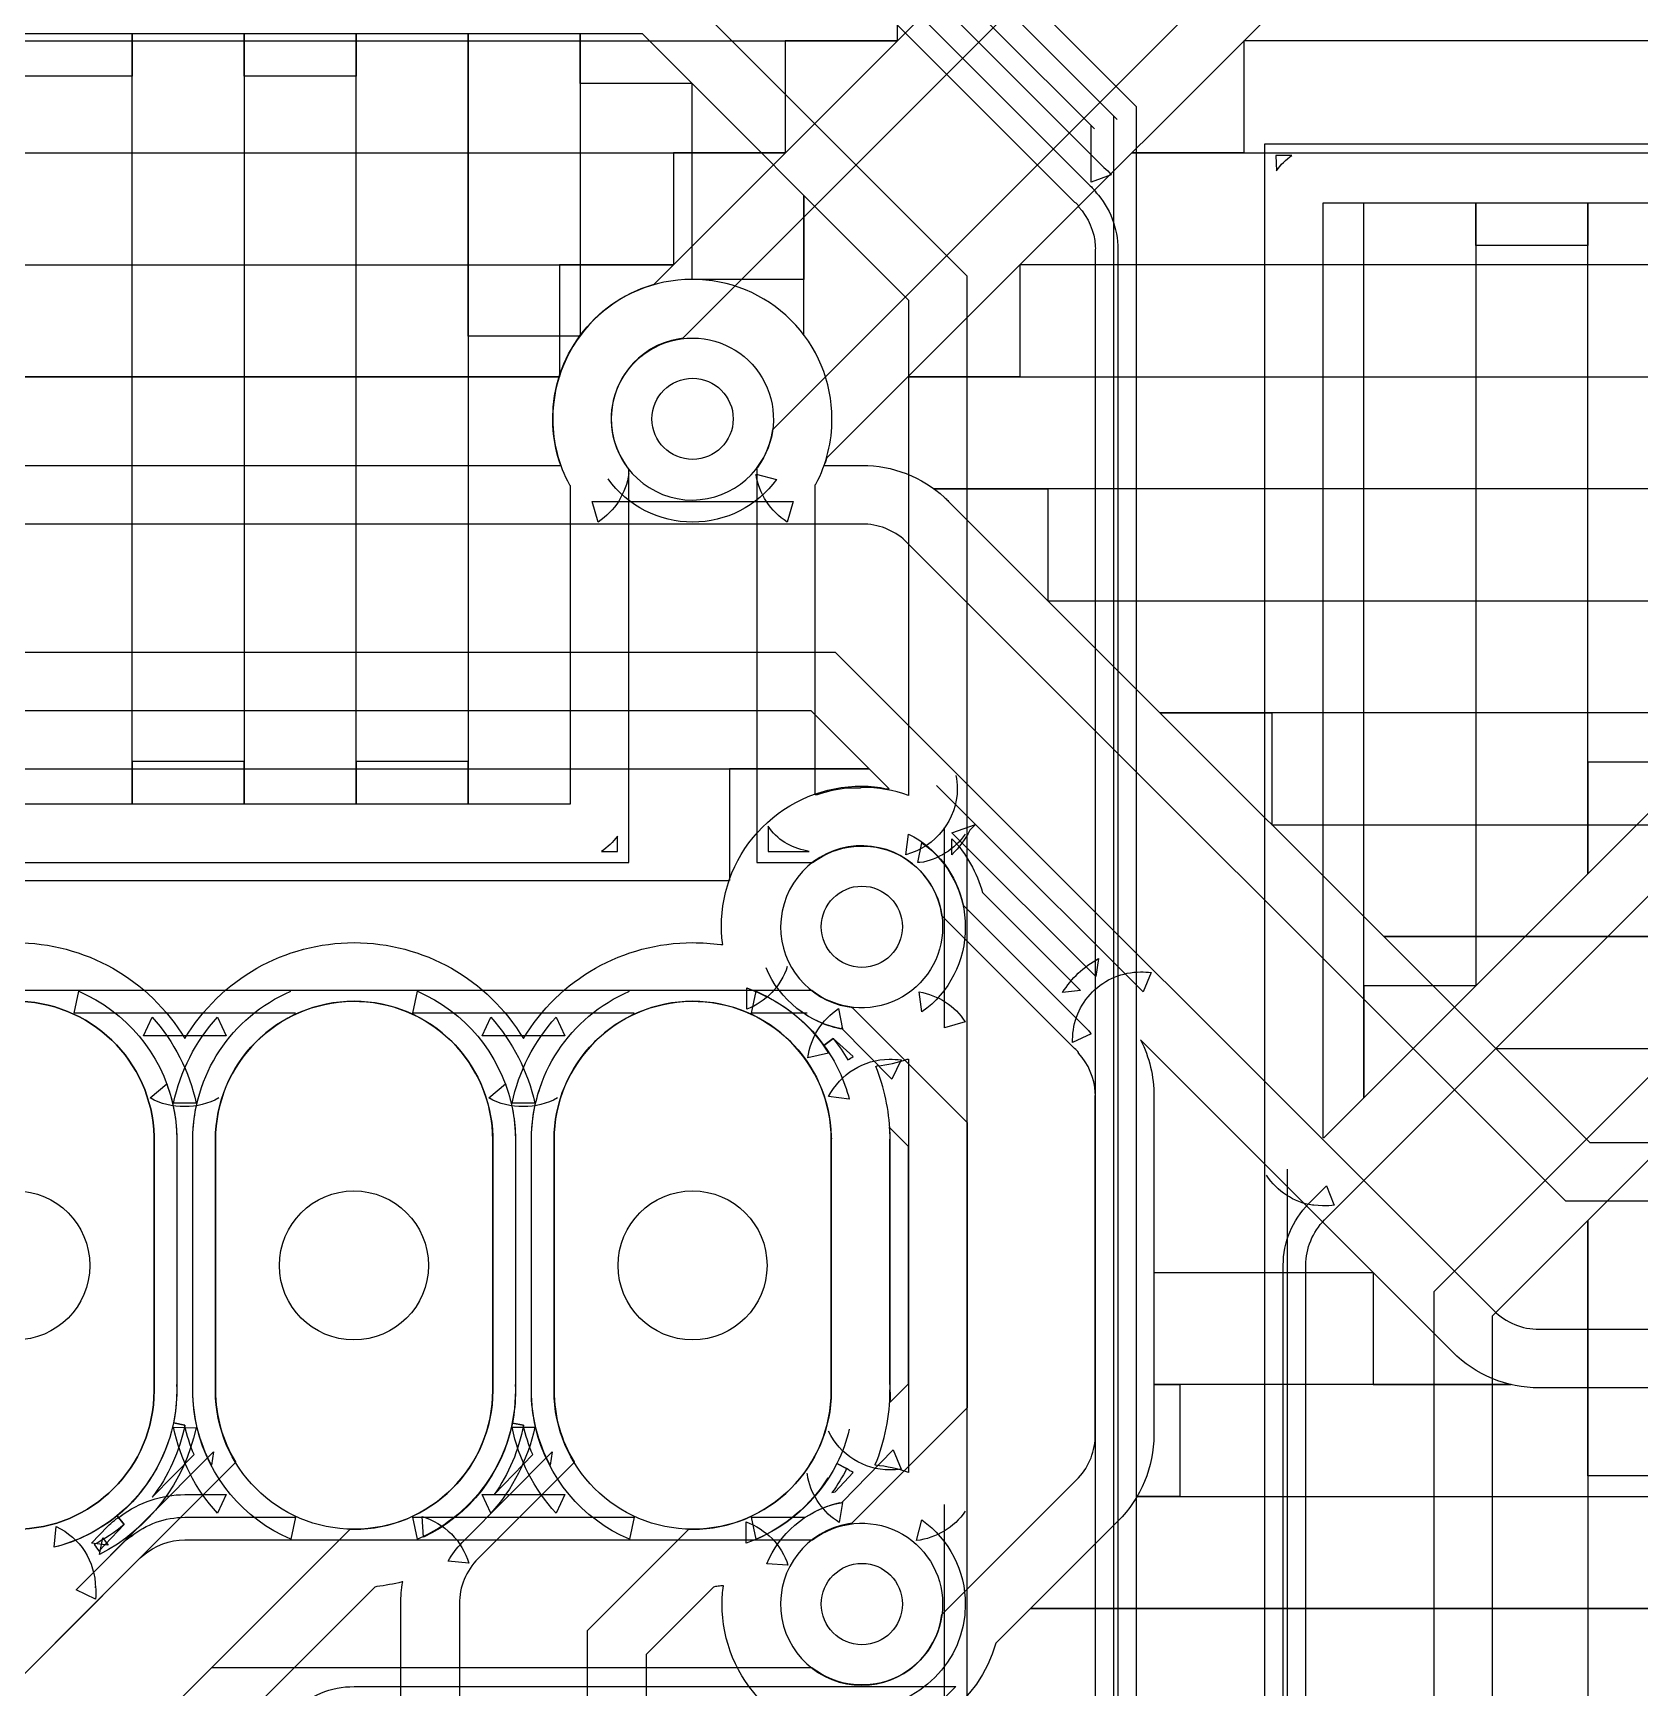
# Model space of a CAD drawing. Extents: x -29 to 3249, y -29 to 2286.
# Drawn here: x 665.2 to 1139.8, y 985.2 to 1473.9 of the extents above; entities that cross this region are included whole.
import ezdxf

# ---------------------------------------------------------------- set-up
doc = ezdxf.new("R2010")
doc.units = 0
doc.header["$MEASUREMENT"] = 0
doc.layers.get('0').update_dxf_attribs({"linetype": 'CONTINUOUS'})
for name, color, linetype in [('DrillPlated', 7, 'CONTINUOUS'), ('InsulateBottom', 7, 'CONTINUOUS'), ('InsulateTop', 7, 'CONTINUOUS')]:
    doc.layers.add(name, color=color, linetype=linetype)

# ---------------------------------------------------------------- blocks, each defined once
blk = doc.blocks.new('T1')
blk.add_circle((0, 0), 12)
blk.add_circle((0, 0), 12)
blk = doc.blocks.new('T3')
blk.add_circle((0, 0), 22)
blk.add_circle((0, 0), 22)

msp = doc.modelspace()

# ---------------------------------------------------------------- linework, layer by layer
at = {"layer": 'InsulateBottom'}
for points in [[(210.039368, 1346.259766), (821.062988, 1346.259766), (821.062988, 1346.259766, -0.085286), (818.700806, 1360.039429), (818.700806, 1360.039429, -0.330813), (848.031433, 1399.606201), (848.031433, 1399.606201), (848.62207, 1399.803223), (848.62207, 1399.803223), (1023.818909, 1574.999878)], [(1041.141724, 1567.91333), (857.086609, 1383.858276), (857.086609, 1383.858276), (856.299194, 1383.661377), (856.299194, 1383.661377), (856.102356, 1383.661377), (856.102356, 1383.661377, 0.923513), (860.039368, 1336.02356), (860.039368, 1336.02356, 0.375242), (883.661438, 1356.889771), (883.661438, 1356.889771), (1073.425171, 1546.653564)], [(1085.629883, 1534.448853), (899.606262, 1348.425171), (899.606262, 1348.425171, -0.013963), (898.818909, 1346.259766), (898.818909, 1346.259766), (910.039368, 1346.259766), (910.039368, 1346.259766, -0.186957), (934.448792, 1336.811035), (934.448792, 1336.811035), (934.64563, 1336.614258), (934.64563, 1336.614258, -0.016434), (935.629883, 1335.630005), (935.629883, 1335.630005), (1125, 1146.259888), (1125, 1146.259888), (1151.771729, 1146.259888)], [(841.141724, 1343.897583, -0.220998), (832.086609, 1329.527466), (832.086609, 1329.527466), (830.315002, 1335.630005), (830.315002, 1335.630005), (889.763794, 1335.630005), (889.763794, 1335.630005), (887.992065, 1329.527466), (887.992065, 1329.527466, -0.22061), (878.740173, 1343.700806), (878.740173, 1343.700806), (884.842529, 1342.125977), (884.842529, 1342.125977, -0.241321), (860.039368, 1329.527466), (860.039368, 1329.527466, -0.243726), (835.039368, 1342.322876)], [(1250.984253, 1148.031494, 0.988055), (1169.094482, 1147.047241), (1169.094482, 1147.047241), (1169.094482, 1128.937012), (1169.094482, 1128.937012), (1117.913452, 1128.937012), (1117.913452, 1128.937012), (923.425171, 1323.425171), (923.425171, 1323.425171, 0.035573), (923.031555, 1323.818848), (923.031555, 1323.818848), (922.834656, 1324.015747), (922.834656, 1324.015747, 0.18747), (910.039368, 1328.937012), (910.039368, 1328.937012), (210.039368, 1328.937012)], [(217.913391, 1291.141724), (902.165344, 1291.141724), (902.165344, 1291.141724), (1096.653564, 1096.653564), (1096.653564, 1096.653564, 0.198911), (1110.039307, 1091.141724), (1110.039307, 1091.141724), (1169.094482, 1091.141724), (1169.094482, 1091.141724), (1169.094482, 1073.031494), (1169.094482, 1073.031494, 1), (1250.984253, 1073.031494), (1250.984253, 1073.031494, 0.049629), (1250.984253, 1073.818848), (1250.984253, 1073.818848), (1250.984253, 1147.047241), (1250.984253, 1147.047241, 0.049629), (1250.984253, 1147.834595), (1250.984253, 1147.834595), (1250.984253, 1148.031494)], [(660.039368, 1205.314941, -0.263757), (710.039368, 1176.968506), (710.039368, 1176.968506, -0.263757), (760.039368, 1205.314941), (760.039368, 1205.314941, -0.263757), (810.039368, 1176.968506), (810.039368, 1176.968506, -0.263757), (860.039368, 1205.314941), (860.039368, 1205.314941, -0.035609), (868.307068, 1204.724365), (868.307068, 1204.724365), (868.897644, 1204.724365), (868.897644, 1204.724365, -0.032176), (868.503906, 1210.039307), (868.503906, 1210.039307, -0.415037), (910.039368, 1251.574829), (910.039368, 1251.574829, -0.044308), (917.322815, 1250.787354), (917.322815, 1250.787354), (918.110291, 1250.787354), (918.110291, 1250.787354), (895.078735, 1273.818848)], [(937.795288, 1254.724365, -0.049389), (938.188965, 1250.787354), (938.188965, 1250.787354, -0.337483), (923.031555, 1231.299194), (923.031555, 1231.299194), (923.818909, 1237.401489), (923.818909, 1237.401489, -0.225754), (939.960632, 1216.338623), (939.960632, 1216.338623), (977.362183, 1178.937012), (977.362183, 1178.937012), (976.968506, 1179.330688), (976.968506, 1179.330688, -0.029814), (977.75592, 1178.346436), (977.75592, 1178.346436), (972.24408, 1175.787476), (972.24408, 1175.787476, -0.009801), (972.24408, 1176.574829), (972.24408, 1176.574829, -0.414214), (992.322815, 1196.653564), (992.322815, 1196.653564, -0.039303), (995.472412, 1196.456665), (995.472412, 1196.456665), (993.110229, 1190.748047), (993.110229, 1190.748047), (943.602417, 1240.255859), (943.602417, 1240.255859), (941.929138, 1238.582642), (941.929138, 1238.582642, -0.082282), (936.614197, 1231.299194), (936.614197, 1231.299194), (936.614197, 1236.02356), (936.614197, 1236.02356, -0.123228), (945.66925, 1220.078735), (945.66925, 1220.078735), (974.606262, 1191.141724), (974.606262, 1191.141724), (969.291321, 1190.551147), (969.291321, 1190.551147, -0.137173), (979.921265, 1200.590576), (979.921265, 1200.590576), (979.133911, 1195.275635), (979.133911, 1195.275635), (936.614197, 1237.795288), (936.614197, 1237.795288), (943.602417, 1240.255859), (943.602417, 1240.255859), (932.086609, 1251.771606)], [(978.937012, 1161.02356, 0.172055), (974.015747, 1172.637817), (974.015747, 1172.637817), (974.015747, 1172.834595), (974.015747, 1172.834595, 0.105942), (972.834656, 1174.015747), (972.834656, 1174.015747), (933.661438, 1213.188965), (933.661438, 1213.188965), (933.661438, 1213.385864), (933.661438, 1213.385864, 0.929954), (886.023621, 1210.039307), (886.023621, 1210.039307, 0.36327), (905.708618, 1186.417358), (905.708618, 1186.417358), (906.889709, 1186.220459), (906.889709, 1186.220459), (907.283447, 1186.02356), (907.283447, 1186.02356), (941.141724, 1152.165283), (941.141724, 1152.165283), (941.141724, 1067.91333), (941.141724, 1067.91333), (907.086609, 1033.858276), (907.086609, 1033.858276), (906.299194, 1033.661377), (906.299194, 1033.661377), (906.102356, 1033.661377), (906.102356, 1033.661377, 0.923513), (910.039368, 986.023621), (910.039368, 986.023621, 0.37524), (933.661438, 1006.889771), (933.661438, 1006.889771), (973.425171, 1046.653564), (973.425171, 1046.653564, 0.035579), (973.818909, 1047.047241), (973.818909, 1047.047241), (974.015747, 1047.244019), (974.015747, 1047.244019, 0.18747), (978.937012, 1060.039307), (978.937012, 1060.039307), (978.937012, 1160.039307), (978.937012, 1160.039307, 0.049636), (978.937012, 1160.826782), (978.937012, 1160.826782), (978.937012, 1161.02356)], [(887.992065, 1198.228271, -0.224693), (875.984253, 1185.630005), (875.984253, 1185.630005), (875.984253, 1191.929199), (875.984253, 1191.929199, -0.152224), (898.821228, 1174.960083), (898.821228, 1174.960083), (901.574829, 1176.968506), (901.574829, 1176.968506, -0.03632), (905.905518, 1170.669312), (905.905518, 1170.669312, -0.019874), (907.480347, 1171.653564), (907.480347, 1171.653564), (901.574829, 1176.968506), (901.574829, 1176.968506), (898.821228, 1174.960083), (898.821228, 1174.960083, -0.092808), (906.299194, 1159.055176), (906.299194, 1159.055176), (900.196838, 1159.842529), (900.196838, 1159.842529, -0.282896), (918.110291, 1170.866089), (918.110291, 1170.866089, -0.039514), (921.653564, 1170.669312), (921.653564, 1170.669312), (918.897644, 1164.960571), (918.897644, 1164.960571), (903.937012, 1180.118164), (903.937012, 1180.118164), (904.527527, 1179.724365), (904.527527, 1179.724365, -0.251935), (881.692932, 1197.834595)], [(700.984253, 1148.031494, 0.988055), (619.094482, 1147.047241), (619.094482, 1147.047241), (619.094482, 1073.031494), (619.094482, 1073.031494, 1), (700.984253, 1073.031494), (700.984253, 1073.031494), (700.984253, 1147.047241), (700.984253, 1147.047241, 0.049628), (700.984253, 1147.834595), (700.984253, 1147.834595), (700.984253, 1148.031494)], [(678.937012, 617.913391), (678.937012, 952.165344), (678.937012, 952.165344), (758.858276, 1032.08667), (758.858276, 1032.08667), (760.039368, 1032.08667), (760.039368, 1032.08667, 0.414214), (800.984253, 1073.031494), (800.984253, 1073.031494, 0.049629), (800.984253, 1073.818848), (800.984253, 1073.818848), (800.984253, 1147.047241), (800.984253, 1147.047241, 1), (719.094482, 1147.047241), (719.094482, 1147.047241), (719.094482, 1073.031494), (719.094482, 1073.031494, 0.13615), (725, 1051.968506), (725, 1051.968506), (725, 1051.771606), (725, 1051.771606), (646.653564, 973.425171)], [(900.984253, 1147.047241, 1), (819.094482, 1147.047241), (819.094482, 1147.047241), (819.094482, 1073.031494), (819.094482, 1073.031494, 0.13615), (825, 1051.968506), (825, 1051.968506), (825, 1051.771606), (825, 1051.771606), (796.653564, 1023.425171), (796.653564, 1023.425171, 0.198912), (791.141724, 1010.039368), (791.141724, 1010.039368), (791.141724, 924.803162)], [(1151.771729, 1073.818848), (1110.039307, 1073.818848), (1110.039307, 1073.818848, -0.198912), (1084.448853, 1084.448853), (1084.448853, 1084.448853), (992.322815, 1176.574829), (992.322815, 1176.574829, -0.118658), (996.259827, 1160.039307), (996.259827, 1160.039307), (996.259827, 1060.039307), (996.259827, 1060.039307, -0.198912), (985.629883, 1034.448853), (985.629883, 1034.448853), (949.606262, 998.425171), (949.606262, 998.425171, -0.332439), (910.039368, 968.700806)], [(720.078735, 1159.448853, -0.128687), (710.039368, 1156.889771), (710.039368, 1156.889771, -0.132995), (699.803101, 1159.448853), (699.803101, 1159.448853), (704.724365, 1163.582642), (704.724365, 1163.582642, -0.088837), (707.677185, 1147.047241), (707.677185, 1147.047241), (707.677185, 1074.212646), (707.677185, 1074.212646), (707.677185, 1074.803101), (707.677185, 1074.803101, -0.041451), (707.677185, 1073.031494), (707.677185, 1073.031494, -0.050137), (706.688354, 1063.48645), (706.688354, 1063.48645), (710.039368, 1062.795288), (710.039368, 1062.795288, -0.115497), (700.393738, 1041.5354), (700.393738, 1041.5354), (712.795288, 1054.133911), (712.795288, 1054.133911, -0.04468), (710.039368, 1062.795288), (710.039368, 1062.795288), (706.688354, 1063.48645), (706.688354, 1063.48645, -0.172369), (690.04248, 1036.016846), (690.04248, 1036.016846), (692.126038, 1033.464478), (692.126038, 1033.464478, -0.049867), (683.267761, 1027.559082), (683.267761, 1027.559082, -0.024441), (684.64563, 1025.590576), (684.64563, 1025.590576), (692.126038, 1033.464478), (692.126038, 1033.464478), (690.04248, 1036.016846), (690.04248, 1036.016846, -0.109599), (671.456665, 1026.771606), (671.456665, 1026.771606), (672.04718, 1032.874023), (672.04718, 1032.874023, -0.291234), (683.661377, 1014.763794), (683.661377, 1014.763794), (683.661377, 1015.157471), (683.661377, 1015.157471, -0.04662), (683.661377, 1011.417358), (683.661377, 1011.417358), (677.952759, 1014.173279), (677.952759, 1014.173279), (718.503906, 1054.921265), (718.503906, 1054.921265), (717.913391, 1050.984253), (717.913391, 1050.984253, -0.121158), (712.40155, 1073.031494), (712.40155, 1073.031494), (712.40155, 1147.047241), (712.40155, 1147.047241, -0.088837), (715.354309, 1163.582642)], [(820.078735, 1159.448853, -0.128687), (810.039368, 1156.889771), (810.039368, 1156.889771, -0.132995), (799.803162, 1159.448853), (799.803162, 1159.448853), (804.724365, 1163.582642), (804.724365, 1163.582642, -0.080521), (807.677185, 1148.425293), (807.677185, 1148.425293), (807.677185, 1148.818848), (807.677185, 1148.818848, -0.041451), (807.677185, 1147.047241), (807.677185, 1147.047241), (807.677185, 1073.031494), (807.677185, 1073.031494, -0.050748), (806.78479, 1063.435181), (806.78479, 1063.435181), (810.039368, 1062.795288), (810.039368, 1062.795288, -0.110683), (801.37793, 1042.322754), (801.37793, 1042.322754), (812.795288, 1054.133911), (812.795288, 1054.133911, -0.04468), (810.039368, 1062.795288), (810.039368, 1062.795288), (806.78479, 1063.435181), (806.78479, 1063.435181, -0.237333), (780.511841, 1029.724487), (780.511841, 1029.724487), (780.118103, 1035.826782), (780.118103, 1035.826782, -0.256633), (793.897644, 1022.047241), (793.897644, 1022.047241), (787.795288, 1022.637817), (787.795288, 1022.637817, -0.067646), (791.929077, 1028.149658), (791.929077, 1028.149658), (818.503906, 1054.921265), (818.503906, 1054.921265), (817.913391, 1050.984253), (817.913391, 1050.984253, -0.121158), (812.40155, 1073.031494), (812.40155, 1073.031494), (812.40155, 1147.047241), (812.40155, 1147.047241, -0.088837), (815.35437, 1163.582642)], [(918.110291, 1150.787476, -0.016085), (918.307068, 1147.047241), (918.307068, 1147.047241), (918.307068, 1073.031494), (918.307068, 1073.031494, -0.014349), (918.307068, 1069.685059), (918.307068, 1069.685059), (918.503906, 1069.685059), (918.503906, 1069.685059), (923.818909, 1075), (923.818909, 1075), (923.818909, 1145.078735), (923.818909, 1145.078735), (918.110291, 1150.787476)], [(828.937012, 924.606262), (828.937012, 1002.165344), (828.937012, 1002.165344), (858.858276, 1032.08667), (858.858276, 1032.08667), (860.039368, 1032.08667), (860.039368, 1032.08667, 0.414214), (900.984253, 1073.031494), (900.984253, 1073.031494), (900.984253, 1147.047241)], [(906.299194, 1061.614136, -0.056404), (902.611511, 1051.475952), (902.611511, 1051.475952), (905.511841, 1050), (905.511841, 1050, -0.040555), (901.181091, 1042.91333), (901.181091, 1042.91333), (902.165344, 1043.110229), (902.165344, 1043.110229), (907.480347, 1048.818848), (907.480347, 1048.818848, -0.024438), (905.511841, 1050), (905.511841, 1050), (902.611511, 1051.475952), (902.611511, 1051.475952, -0.192608), (875.787354, 1027.952759), (875.787354, 1027.952759), (875.787354, 1034.251953), (875.787354, 1034.251953, -0.23443), (888.188965, 1021.456726), (888.188965, 1021.456726), (881.889709, 1021.850403), (881.889709, 1021.850403, -0.237229), (902.75592, 1039.763794), (902.75592, 1039.763794), (902.559082, 1039.566895), (902.559082, 1039.566895), (902.952759, 1039.763794), (902.952759, 1039.763794, -0.028177), (904.13385, 1039.960571), (904.13385, 1039.960571), (904.33075, 1040.157471), (904.33075, 1040.157471), (919.291382, 1055.511841), (919.291382, 1055.511841), (921.653564, 1049.803101), (921.653564, 1049.803101, -0.039252), (918.307068, 1049.606323), (918.307068, 1049.606323, -0.288823), (900.196838, 1061.02356)], [(774.212585, 1016.535461, -0.032677), (766.7323, 1015.157471), (766.7323, 1015.157471), (766.141724, 1014.960632), (766.141724, 1014.960632), (696.259827, 945.078735), (696.259827, 945.078735), (696.259827, 797.637817), (696.259827, 797.637817), (696.456665, 797.637817), (696.456665, 797.637817), (780.118103, 881.299194), (780.118103, 881.299194), (779.921265, 881.496094), (779.921265, 881.496094, -0.192855), (768.503906, 910.039368), (768.503906, 910.039368, -0.128761), (773.818909, 930.315002), (773.818909, 930.315002), (773.818909, 1010.039368), (773.818909, 1010.039368, -0.04513), (774.409485, 1016.535461), (774.409485, 1016.535461), (774.212585, 1016.535461)], [(910.039368, 968.700806, -0.414553), (868.700806, 1010.039368), (868.700806, 1010.039368, -0.032336), (869.094482, 1015.35437), (869.094482, 1015.35437), (868.307068, 1015.35437), (868.307068, 1015.35437, -0.00681), (866.7323, 1015.157471), (866.7323, 1015.157471), (866.141724, 1014.960632), (866.141724, 1014.960632), (846.259827, 995.078735), (846.259827, 995.078735), (846.259827, 929.724426)]]:
    msp.add_lwpolyline(points, format="xyb", dxfattribs=at)
for points in [[(920.472473, 1504.724365), (920.472473, 1471.653442)], [(31.102364, 1471.653442), (920.472473, 1471.653442), (920.472473, 1471.653442), (887.40155, 1471.653442), (887.40155, 1471.653442), (887.40155, 1438.582764)], [(1273.818848, 1471.653442), (1022.834595, 1471.653442), (1022.834595, 1471.653442), (1022.834595, 1438.582764), (1022.834595, 1438.582764), (989.763794, 1438.582764), (989.763794, 1438.582764), (1280.905518, 1438.582764)], [(31.102364, 1438.582764), (887.40155, 1438.582764), (887.40155, 1438.582764), (854.33075, 1438.582764), (854.33075, 1438.582764), (854.33075, 1405.511841)], [(31.102364, 1405.511841), (854.33075, 1405.511841), (854.33075, 1405.511841), (820.66925, 1405.511841), (820.66925, 1405.511841), (820.66925, 1372.440918)], [(1313.385864, 1405.511841), (956.692871, 1405.511841), (956.692871, 1405.511841), (956.692871, 1372.440918), (956.692871, 1372.440918), (923.62207, 1372.440918), (923.62207, 1372.440918), (2023.81897, 1372.440918)], [(31.102364, 1372.440918), (820.66925, 1372.440918), (820.66925, 1372.440918), (188.779526, 1372.440918), (188.779526, 1372.440918), (188.779526, 1339.369995)], [(2023.81897, 1339.369995), (931.299194, 1339.369995), (931.299194, 1339.369995), (964.960632, 1339.369995), (964.960632, 1339.369995), (964.960632, 1306.299194)], [(964.960632, 1306.299194), (2023.81897, 1306.299194), (2023.81897, 1306.299194), (2011.220459, 1306.299194), (2011.220459, 1306.299194), (2011.220459, 1273.228394), (2011.220459, 1273.228394), (2023.81897, 1273.228394), (2023.81897, 1273.228394), (998.031494, 1273.228394), (998.031494, 1273.228394), (1031.102295, 1273.228394), (1031.102295, 1273.228394), (1031.102295, 1240.157471)], [(895.078735, 1273.818848), (225, 1273.818848)], [(207.874023, 1256.692993), (912.204712, 1256.692993), (912.204712, 1256.692993), (870.86615, 1256.692993), (870.86615, 1256.692993), (870.86615, 1223.62207)], [(1031.102295, 1240.157471), (2023.81897, 1240.157471), (2023.81897, 1240.157471), (2011.220459, 1240.157471), (2011.220459, 1240.157471), (2011.220459, 1207.086548), (2011.220459, 1207.086548), (2023.81897, 1207.086548), (2023.81897, 1207.086548), (1064.173218, 1207.086548), (1064.173218, 1207.086548), (1961.614258, 1207.086548), (1961.614258, 1207.086548), (1961.614258, 1174.015747)], [(196.259842, 1223.62207), (870.86615, 1223.62207)], [(1097.244019, 1174.015747), (1158.4646, 1174.015747)], [(996.259827, 1107.874023), (1061.02356, 1107.874023), (1061.02356, 1107.874023), (1061.02356, 1074.803101), (1061.02356, 1074.803101), (1101.771606, 1074.803101), (1101.771606, 1074.803101), (996.259827, 1074.803101), (996.259827, 1074.803101), (1003.937012, 1074.803101), (1003.937012, 1074.803101), (1003.937012, 1041.7323), (1003.937012, 1041.7323), (991.338623, 1041.7323), (991.338623, 1041.7323), (1160.826782, 1041.7323)], [(1160.826782, 1008.661438), (959.842529, 1008.661438), (959.842529, 1008.661438), (2007.480347, 1008.661438)]]:
    msp.add_lwpolyline(points, dxfattribs=at)
at = {"layer": 'InsulateTop'}
for points in [[(195.078735, 1551.771606), (517.913391, 1228.937012), (517.913391, 1228.937012), (841.141724, 1228.937012), (841.141724, 1228.937012), (841.141724, 1345.275635), (841.141724, 1345.275635), (840.944885, 1345.472534), (840.944885, 1345.472534, -0.622234), (860.039368, 1383.858276), (860.039368, 1383.858276, -0.616273), (879.13385, 1345.669312), (879.13385, 1345.669312), (878.937012, 1345.472534), (878.937012, 1345.472534), (878.937012, 1228.937012), (878.937012, 1228.937012), (895.472473, 1228.937012), (895.472473, 1228.937012, -0.621333), (933.858276, 1210.039307)], [(933.858276, 1210.039307, -0.625983), (895.275635, 1191.141724), (895.275635, 1191.141724), (510.039368, 1191.141724), (510.039368, 1191.141724), (507.480316, 1191.338623), (507.480316, 1191.338623, -0.150468), (497.440948, 1196.062988), (497.440948, 1196.062988), (497.047272, 1196.259888), (497.047272, 1196.259888, -0.03558), (496.653534, 1196.653564), (496.653534, 1196.653564), (161.220474, 1532.08667)], [(885.826782, 1529.921265), (981.496094, 1434.252075), (981.496094, 1434.252075, -0.042966), (983.661438, 1432.08667), (983.661438, 1432.08667), (977.75592, 1429.921265), (977.75592, 1429.921265), (977.75592, 1446.653564), (977.75592, 1446.653564), (978.740173, 1445.669312), (978.740173, 1445.669312), (891.7323, 1532.480347)], [(878.149658, 1528.149536), (977.165344, 1429.133911), (977.165344, 1429.133911, -0.075877), (979.330688, 1426.574829), (979.330688, 1426.574829), (979.133911, 1426.968506), (979.133911, 1426.968506, -0.18338), (985.629883, 1410.039429), (985.629883, 1410.039429), (985.629883, 961.220459)], [(873.425171, 1523.425171), (972.834656, 1424.015625), (972.834656, 1424.015625, -0.105936), (974.015747, 1422.834595), (974.015747, 1422.834595), (974.015747, 1422.637817), (974.015747, 1422.637817, -0.172053), (978.937012, 1411.023682)], [(257.283478, 384.055115), (691.141724, 817.913391), (691.141724, 817.913391), (691.141724, 910.039368), (691.141724, 910.039368, -0.189328), (696.259827, 922.834656), (696.259827, 922.834656), (696.259827, 923.031555), (696.259827, 923.031555, -0.035576), (696.653564, 923.425171), (696.653564, 923.425171), (746.653564, 973.425171), (746.653564, 973.425171, -0.198912), (760.039368, 978.937012), (760.039368, 978.937012), (941.141724, 978.937012), (941.141724, 978.937012), (941.141724, 1402.165405), (941.141724, 1402.165405), (852.165344, 1491.141724)], [(310.039368, 1473.818848), (845.078735, 1473.818848), (845.078735, 1473.818848), (923.818909, 1395.078735), (923.818909, 1395.078735), (923.818909, 1248.81897), (923.818909, 1248.81897, 0.085274), (910.039368, 1251.181152), (910.039368, 1251.181152), (909.64563, 1251.181152), (909.64563, 1251.181152), (909.64563, 1250.984253), (909.64563, 1250.984253), (905.905518, 1250.984253), (905.905518, 1250.984253, 0.056504), (896.850342, 1249.015747), (896.850342, 1249.015747), (896.259827, 1249.015747), (896.259827, 1249.015747), (896.259827, 1340.551147), (896.259827, 1340.551147), (896.456726, 1340.747925), (896.456726, 1340.747925, 0.122129), (901.181091, 1360.039429), (901.181091, 1360.039429, 0.414581), (859.842529, 1401.181152), (859.842529, 1401.181152, 0.413242), (818.700806, 1360.039429), (818.700806, 1360.039429), (818.700806, 1359.64563), (818.700806, 1359.64563, 0.120998), (823.622009, 1340.551147), (823.622009, 1340.551147), (823.818909, 1340.35437), (823.818909, 1340.35437), (823.818909, 1246.259766), (823.818909, 1246.259766), (525, 1246.259766)], [(1037.007935, 1437.795288), (1032.283447, 1437.795288), (1032.283447, 1437.795288), (1032.480347, 1433.2677), (1032.480347, 1433.2677, -0.096547), (1037.007935, 1437.795288)], [(1159.842529, 669.094482, -0.50738), (1120.866211, 722.440918), (1120.866211, 722.440918), (1046.653564, 796.653564), (1046.653564, 796.653564, -0.080714), (1045.866211, 797.637817), (1045.866211, 797.637817), (1045.669312, 797.834656), (1045.669312, 797.834656, -0.17791), (1041.141724, 810.039368), (1041.141724, 810.039368), (1041.141724, 1110.039307), (1041.141724, 1110.039307, -0.198913), (1046.653564, 1123.425171), (1046.653564, 1123.425171), (1346.653564, 1423.425171)], [(978.937012, 1411.023682), (978.937012, 1410.826782), (978.937012, 1410.826782, -0.049629), (978.937012, 1410.039429), (978.937012, 1410.039429), (978.937012, 960.039368)], [(837.795288, 1236.811035, -0.096544), (833.070801, 1232.283447), (833.070801, 1232.283447), (837.795288, 1232.283447), (837.795288, 1232.283447), (837.795288, 1236.811035)], [(882.283447, 1239.763794), (882.283447, 1232.283447), (882.283447, 1232.283447), (894.488159, 1232.283447), (894.488159, 1232.283447), (893.700806, 1232.480347), (893.700806, 1232.480347, -0.211186), (882.283447, 1239.763794)], [(940.551147, 1237.401489, -0.202654), (927.165344, 1228.937012), (927.165344, 1228.937012), (926.574829, 1228.937012), (926.574829, 1228.937012), (927.75592, 1234.842529), (927.75592, 1234.842529, -0.242856), (940.551147, 1209.842529), (940.551147, 1209.842529, -0.242452), (927.75592, 1184.842529), (927.75592, 1184.842529), (926.968506, 1190.748047), (926.968506, 1190.748047, -0.210829), (940.551147, 1181.889771), (940.551147, 1181.889771), (934.448792, 1180.118164), (934.448792, 1180.118164), (934.448792, 1239.369995)], [(700.984253, 1148.031494), (700.984253, 1147.834595), (700.984253, 1147.834595, -0.049628), (700.984253, 1147.047241), (700.984253, 1147.047241), (700.984253, 1073.031494), (700.984253, 1073.031494, -1), (619.094482, 1073.031494), (619.094482, 1073.031494), (619.094482, 1147.047241), (619.094482, 1147.047241, -0.988055), (700.984253, 1148.031494)], [(742.716553, 1184.44873), (677.362183, 1184.44873), (677.362183, 1184.44873), (678.740173, 1190.944824), (678.740173, 1190.944824, -0.239434), (706.44397, 1157.816284), (706.44397, 1157.816284), (706.692932, 1157.874023), (706.692932, 1157.874023, -0.133622), (719.684998, 1183.2677), (719.684998, 1183.2677), (722.24408, 1177.755859), (722.24408, 1177.755859), (697.834656, 1177.755859), (697.834656, 1177.755859), (700.393738, 1183.2677), (700.393738, 1183.2677, -0.133622), (713.385803, 1157.874023), (713.385803, 1157.874023), (706.692932, 1157.874023), (706.692932, 1157.874023), (706.44397, 1157.816284), (706.44397, 1157.816284, -0.05707), (707.677185, 1147.047241), (707.677185, 1147.047241), (707.677185, 1074.212646), (707.677185, 1074.212646), (707.677185, 1074.803101), (707.677185, 1074.803101, -0.041451), (707.677185, 1073.031494), (707.677185, 1073.031494, -0.342469), (671.456665, 1026.771606), (671.456665, 1026.771606), (672.04718, 1032.874023), (672.04718, 1032.874023, -0.291234), (683.661377, 1014.763794), (683.661377, 1014.763794), (683.661377, 1015.157471), (683.661377, 1015.157471, -0.04662), (683.661377, 1011.417358), (683.661377, 1011.417358), (677.952759, 1014.173279), (677.952759, 1014.173279), (691.929138, 1028.149658), (691.929138, 1028.149658), (691.7323, 1027.952759), (691.7323, 1027.952759, -0.082617), (694.684998, 1030.314941), (694.684998, 1030.314941), (694.094482, 1029.921265), (694.094482, 1029.921265, -0.170665), (710.039368, 1035.629883), (710.039368, 1035.629883), (742.716553, 1035.629883), (742.716553, 1035.629883), (741.338562, 1029.133911), (741.338562, 1029.133911, -0.238377), (713.678223, 1062.076904), (713.678223, 1062.076904), (713.385803, 1062.007935), (713.385803, 1062.007935, -0.223644), (684.842529, 1024.606323), (684.842529, 1024.606323), (685.826721, 1029.527588), (685.826721, 1029.527588, -0.024054), (687.40155, 1027.362183), (687.40155, 1027.362183), (682.480286, 1027.952759), (682.480286, 1027.952759), (687.204712, 1032.874023), (687.204712, 1032.874023, -0.07326), (691.535461, 1036.220459), (691.535461, 1036.220459), (691.141724, 1036.02356), (691.141724, 1036.02356, -0.158583), (710.039368, 1042.322754), (710.039368, 1042.322754), (722.24408, 1042.322754), (722.24408, 1042.322754), (719.684998, 1036.811035), (719.684998, 1036.811035, -0.133622), (706.692932, 1062.204712), (706.692932, 1062.204712), (713.385803, 1062.007935), (713.385803, 1062.007935), (713.678223, 1062.076904), (713.678223, 1062.076904, -0.058073), (712.40155, 1073.031494), (712.40155, 1073.031494), (712.40155, 1147.047241), (712.40155, 1147.047241, -0.300612), (741.338562, 1190.944824)], [(800.984253, 1148.031494), (800.984253, 1147.834595), (800.984253, 1147.834595, -0.049629), (800.984253, 1147.047241), (800.984253, 1147.047241), (800.984253, 1073.031494), (800.984253, 1073.031494, -1), (719.094482, 1073.031494), (719.094482, 1073.031494), (719.094482, 1147.047241), (719.094482, 1147.047241, -0.988055), (800.984253, 1148.031494)], [(842.716553, 1184.44873), (777.362183, 1184.44873), (777.362183, 1184.44873), (778.740173, 1190.944824), (778.740173, 1190.944824, -0.238515), (806.438538, 1157.814453), (806.438538, 1157.814453), (806.692932, 1157.874023), (806.692932, 1157.874023, -0.133622), (819.684998, 1183.2677), (819.684998, 1183.2677), (822.24408, 1177.755859), (822.24408, 1177.755859), (797.834656, 1177.755859), (797.834656, 1177.755859), (800.393738, 1183.2677), (800.393738, 1183.2677, -0.133186), (813.385803, 1157.874023), (813.385803, 1157.874023), (806.692932, 1157.874023), (806.692932, 1157.874023), (806.438538, 1157.814453), (806.438538, 1157.814453, -0.050692), (807.677185, 1148.228394), (807.677185, 1148.228394), (807.677185, 1148.818848), (807.677185, 1148.818848, -0.041451), (807.677185, 1147.047241), (807.677185, 1147.047241), (807.677185, 1074.212646), (807.677185, 1074.212646), (807.677185, 1074.803101), (807.677185, 1074.803101, -0.041451), (807.677185, 1073.031494), (807.677185, 1073.031494, -0.300612), (778.740173, 1029.133911), (778.740173, 1029.133911), (777.362183, 1035.629883), (777.362183, 1035.629883), (842.716553, 1035.629883), (842.716553, 1035.629883), (841.338562, 1029.133911), (841.338562, 1029.133911, -0.239434), (813.634766, 1062.262451), (813.634766, 1062.262451), (813.385803, 1062.204712), (813.385803, 1062.204712, -0.133622), (800.393738, 1036.811035), (800.393738, 1036.811035), (797.834656, 1042.322754), (797.834656, 1042.322754), (822.24408, 1042.322754), (822.24408, 1042.322754), (819.684998, 1036.811035), (819.684998, 1036.811035, -0.133622), (806.692932, 1062.204712), (806.692932, 1062.204712), (813.385803, 1062.204712), (813.385803, 1062.204712), (813.634766, 1062.262451), (813.634766, 1062.262451, -0.05707), (812.40155, 1073.031494), (812.40155, 1073.031494), (812.40155, 1147.047241), (812.40155, 1147.047241, -0.300612), (841.338562, 1190.944824)], [(900.984253, 1148.031494), (900.984253, 1147.834595), (900.984253, 1147.834595, -0.049629), (900.984253, 1147.047241), (900.984253, 1147.047241), (900.984253, 1073.031494), (900.984253, 1073.031494, -1), (819.094482, 1073.031494), (819.094482, 1073.031494), (819.094482, 1147.047241), (819.094482, 1147.047241, -0.988055), (900.984253, 1148.031494)], [(893.897644, 1184.44873), (877.362183, 1184.44873), (877.362183, 1184.44873), (878.740173, 1190.944824), (878.740173, 1190.944824, -0.151317), (900.196838, 1172.637817), (900.196838, 1172.637817), (894.094482, 1171.259888), (894.094482, 1171.259888, -0.222305), (903.149597, 1185.826782), (903.149597, 1185.826782), (904.33075, 1179.724365), (904.33075, 1179.724365, -0.111224), (891.929199, 1185.039307)], [(914.566895, 1168.897583, 0.055127), (923.425171, 1170.866089), (923.425171, 1170.866089), (923.818909, 1170.866089), (923.818909, 1170.866089), (923.818909, 1048.818848), (923.818909, 1048.818848, 0.061258), (913.976379, 1050.984253), (913.976379, 1050.984253), (913.976379, 1051.18103), (913.976379, 1051.18103, 0.096525), (918.307068, 1073.031494), (918.307068, 1073.031494, 0.023111), (918.307068, 1075), (918.307068, 1075), (918.307068, 1147.047241), (918.307068, 1147.047241, 0.023111), (918.307068, 1149.015747), (918.307068, 1149.015747), (918.307068, 1149.212646), (918.307068, 1149.212646, 0.086052), (914.173279, 1168.700806), (914.173279, 1168.700806), (914.566895, 1168.897583)], [(1595.078613, 896.259827), (1129.527466, 896.259827), (1129.527466, 896.259827, 0.124964), (1109.842529, 901.181091), (1109.842529, 901.181091, 0.081586), (1096.653564, 899.015747), (1096.653564, 899.015747), (1096.259888, 899.015747), (1096.259888, 899.015747), (1096.259888, 1095.078735), (1096.259888, 1095.078735), (1151.574829, 1150.393677)], [(1034.448853, 881.692932), (1034.448853, 1110.039307), (1034.448853, 1110.039307, -0.198914), (1041.929199, 1128.149658), (1041.929199, 1128.149658), (1047.244019, 1133.4646), (1047.244019, 1133.4646), (1049.409424, 1127.952759), (1049.409424, 1127.952759), (1049.606323, 1127.755859), (1049.606323, 1127.755859, -0.039253), (1046.259766, 1127.559082), (1046.259766, 1127.559082), (1046.062988, 1127.559082), (1046.062988, 1127.559082), (1043.504028, 1127.755859), (1043.504028, 1127.755859), (1043.110229, 1127.755859), (1043.110229, 1127.755859, -0.210829), (1029.527588, 1136.614136)], [(900, 1047.244019, -0.149857), (878.740173, 1029.133911), (878.740173, 1029.133911), (877.362183, 1035.629883), (877.362183, 1035.629883), (893.307068, 1035.629883), (893.307068, 1035.629883, -0.091514), (903.543274, 1039.960571), (903.543274, 1039.960571), (903.543274, 1039.763794), (903.543274, 1039.763794), (904.33075, 1039.960571), (904.33075, 1039.960571), (903.346436, 1034.055176), (903.346436, 1034.055176, -0.206014), (894.094482, 1047.244019), (894.094482, 1047.244019, -0.017187), (893.897644, 1048.62207)], [(940.551147, 1037.401611, -0.212753), (926.181091, 1028.740112), (926.181091, 1028.740112), (927.75592, 1034.842529), (927.75592, 1034.842529, -0.242856), (940.551147, 1009.842529), (940.551147, 1009.842529, -0.412934), (910.039368, 979.330688)], [(646.653564, 973.425171), (696.653564, 1023.425171), (696.653564, 1023.425171, -0.080717), (697.637817, 1024.212646), (697.637817, 1024.212646), (697.834656, 1024.409424), (697.834656, 1024.409424, -0.17791), (710.039368, 1028.937012), (710.039368, 1028.937012), (895.472473, 1028.937012), (895.472473, 1028.937012, -0.621332), (933.858276, 1010.039368)], [(933.858276, 1010.039368, -0.625984), (895.275635, 991.141724), (895.275635, 991.141724), (717.913391, 991.141724), (717.913391, 991.141724), (678.937012, 952.165344), (678.937012, 952.165344), (678.937012, 910.039368), (678.937012, 910.039368, -0.17791), (674.409485, 897.834656), (674.409485, 897.834656), (674.212585, 897.637817), (674.212585, 897.637817, -0.080716), (673.425171, 896.653564), (673.425171, 896.653564), (264.763794, 487.992126)], [(741.929138, 978.149597, -0.198913), (760.039368, 985.629883), (760.039368, 985.629883), (937.795288, 985.629883), (937.795288, 985.629883), (934.448792, 982.283447)]]:
    msp.add_lwpolyline(points, format="xyb", dxfattribs=at)
for points in [[(991.141724, 917.913391), (991.141724, 1452.165405), (991.141724, 1452.165405), (893.700806, 1549.606323)], [(984.448792, 935.629883), (984.448792, 1449.409424), (984.448792, 1449.409424), (985.433105, 1448.425171), (985.433105, 1448.425171), (898.917297, 1534.940918)], [(859.842529, 1401.181152), (859.842529, 1459.055176), (859.842529, 1459.055176), (826.771667, 1459.055176), (826.771667, 1459.055176), (826.771667, 1473.818848), (826.771667, 1473.818848), (826.771667, 1384.448853), (826.771667, 1384.448853), (793.700806, 1384.448853), (793.700806, 1384.448853), (793.700806, 1473.818848), (793.700806, 1473.818848), (793.700806, 1246.259766), (793.700806, 1246.259766), (793.700806, 1258.858276), (793.700806, 1258.858276), (760.629944, 1258.858276), (760.629944, 1258.858276), (760.629944, 1246.259766), (760.629944, 1246.259766), (760.629944, 1473.818848), (760.629944, 1473.818848), (760.629944, 1461.220459), (760.629944, 1461.220459), (727.559021, 1461.220459), (727.559021, 1461.220459), (727.559021, 1473.818848), (727.559021, 1473.818848), (727.559021, 1246.259766), (727.559021, 1246.259766), (727.559021, 1258.858276), (727.559021, 1258.858276), (694.48822, 1258.858276), (694.48822, 1258.858276), (694.48822, 1246.259766), (694.48822, 1246.259766), (694.48822, 1473.818848), (694.48822, 1473.818848), (694.48822, 1461.220459), (694.48822, 1461.220459), (661.417297, 1461.220459)], [(2860.039307, 1441.141724), (1028.937012, 1441.141724), (1028.937012, 1441.141724), (1028.937012, 910.039368)], [(892.913391, 1384.842529), (892.913391, 1425.984253), (892.913391, 1425.984253), (892.913391, 1401.181152), (892.913391, 1401.181152), (859.842529, 1401.181152)], [(1046.259766, 1423.818848), (1322.637817, 1423.818848), (1322.637817, 1423.818848), (1046.456665, 1147.637817), (1046.456665, 1147.637817), (1046.259766, 1147.637817), (1046.259766, 1147.637817), (1046.259766, 1423.818848)], [(1157.480347, 1258.661499), (1124.409424, 1258.661499), (1124.409424, 1258.661499), (1124.409424, 1225.590576), (1124.409424, 1225.590576), (1124.409424, 1423.818848), (1124.409424, 1423.818848), (1124.409424, 1411.220459), (1124.409424, 1411.220459), (1091.338623, 1411.220459), (1091.338623, 1411.220459), (1091.338623, 1423.818848), (1091.338623, 1423.818848), (1091.338623, 1192.519653), (1091.338623, 1192.519653), (1058.2677, 1192.519653), (1058.2677, 1192.519653), (1058.2677, 1159.448853), (1058.2677, 1159.448853), (1058.2677, 1423.818848)], [(1367.913452, 1391.141724), (1078.937012, 1102.165283), (1078.937012, 1102.165283), (1078.937012, 817.913391), (1078.937012, 817.913391), (1147.637817, 749.212585)], [(1035.629883, 1138.385742), (1035.629883, 910.039368)], [(1223.62207, 896.259827), (1223.62207, 1016.338623), (1223.62207, 1016.338623), (1223.62207, 1014.763794), (1223.62207, 1014.763794), (1190.551147, 1014.763794), (1190.551147, 1014.763794), (1190.551147, 1018.110229), (1190.551147, 1018.110229), (1190.551147, 896.259827), (1190.551147, 896.259827), (1190.551147, 908.858276), (1190.551147, 908.858276), (1157.480347, 908.858276), (1157.480347, 908.858276), (1157.480347, 896.259827), (1157.480347, 896.259827), (1157.480347, 1047.834595), (1157.480347, 1047.834595), (1124.409424, 1047.834595), (1124.409424, 1047.834595), (1124.409424, 1123.228394), (1124.409424, 1123.228394), (1124.409424, 898.62207)], [(934.448792, 982.283447), (934.448792, 1039.370117)]]:
    msp.add_lwpolyline(points, dxfattribs=at)

# ---------------------------------------------------------------- block references
at = {"layer": 'DrillPlated'}
for name, p in [('T1', (860, 1360)), ('T1', (860, 1360)), ('T1', (910, 1210)), ('T1', (910, 1210)), ('T3', (660, 1110)), ('T3', (660, 1110)), ('T3', (760, 1110)), ('T3', (760, 1110)), ('T3', (860, 1110)), ('T3', (860, 1110)), ('T1', (910, 1010)), ('T1', (910, 1010))]:
    msp.add_blockref(name, p, dxfattribs=at)

doc.saveas('drawing.dxf')
